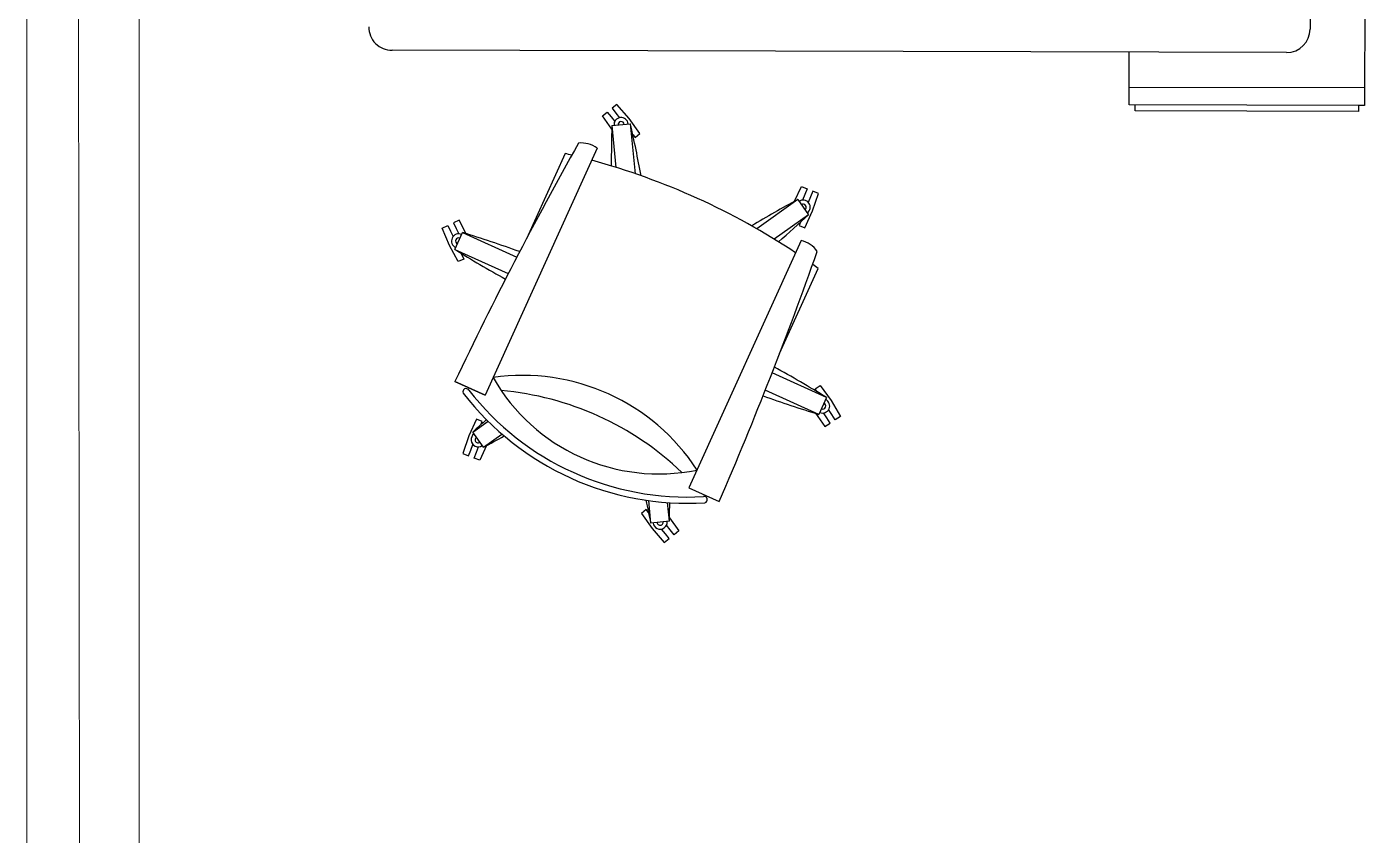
# Paper-space layout 'office1 floor1' of a CAD drawing. Header units: inches. Extents: x 0.3 to 10.8, y 1.4 to 4.2.
# Drawn here: x 0.2796 to 0.7517, y 3.6221 to 3.9075 of the extents above; entities that cross this region are included whole.
import ezdxf

# ---------------------------------------------------------------- set-up
doc = ezdxf.new("R2010")
doc.units = ezdxf.units.IN
doc.header["$MEASUREMENT"] = 0
doc.layers.get('0').update_dxf_attribs({"lineweight": 0})
doc.layers.add('WALL 1 100', color=250, linetype='Continuous', lineweight=9)
doc.layers.add('провода', color=1, linetype='Continuous', lineweight=5)

psp = doc.layouts.new('office1 floor1')

# ---------------------------------------------------------------- linework, layer by layer
at = {"color": 7, "linetype": 'ByBlock', "lineweight": -2}
for p, q in [((0.7325623552688415, 4.024061195449418), (0.7322781922519692, 3.906722177304891)), ((0.7517098581332222, 3.983488220992231), (0.751458536543829, 3.879710365369267)), ((0.723955858074986, 3.898440054582208), (0.4084711769811659, 3.899204072213977)), ((0.6684362520454514, 3.879911422640783), (0.6684814486696345, 3.898574398432917)), ((0.7514736158391866, 3.885937036706641), (0.668451331340809, 3.886138093978174)), ((0.4826126266938899, 3.876062640829435), (0.4843247673559946, 3.87741101136862)), ((0.4843247673559946, 3.87741101136862), (0.4856731378951787, 3.875698870706507)), ((0.487749048680219, 3.88010775244698), (0.4860369080181069, 3.878759381907803)), ((0.4860369080181069, 3.878759381907803), (0.4873852785572836, 3.877047241245692)), ((0.4873852785572836, 3.877047241245692), (0.488686774871565, 3.875394620770437)), ((0.4920496676162433, 3.87517255139325), (0.487749048680219, 3.88010775244698)), ((0.751458536543829, 3.879710365369267), (0.6684362520454514, 3.879911422640783)), ((0.6705067827261264, 3.877830839096541), (0.6705118091579149, 3.879906396208995)), ((0.7493779529995775, 3.877639834688592), (0.6705067827261264, 3.877830839096541)), ((0.7493829794313659, 3.879715391801055), (0.7493779529995775, 3.877639834688592)), ((0.751458536543829, 3.879710365369267), (0.7493829794313659, 3.879715391801055)), ((0.4859344390571312, 3.87138388103305), (0.4826126266938899, 3.876062640829435)), ((0.4856731378951787, 3.875698870706507), (0.4869746342094679, 3.874046250231254)), ((0.4859725586756339, 3.872629573899397), (0.4924793399335726, 3.873267975404346)), ((0.4859725586756339, 3.872629573899397), (0.4874196194359277, 3.857880692888003)), ((0.4958392719153166, 3.869834908474306), (0.4920496676162433, 3.87517255139325)), ((0.4924793399335726, 3.873267975404346), (0.4942071581063388, 3.855657529914682)), ((0.4933348084570151, 3.869492617523385), (0.4941271312531969, 3.868486537935138)), ((0.4941271312531969, 3.868486537935138), (0.4958392719153166, 3.869834908474306)), ((0.4807956663001424, 3.864662551422274), (0.4412345519245351, 3.777436229186562)), ((0.4694549646272159, 3.862750627431221), (0.4558002264671663, 3.832643978273557)), ((0.5504151807989852, 3.845903665768636), (0.5528061994592526, 3.851119819560054)), ((0.5528061994592526, 3.851119819560054), (0.5548299929309529, 3.850311247521408)), ((0.5540214208923133, 3.848287454049709), (0.5532409577350674, 3.846334014940981)), ((0.5548299929309529, 3.850311247521408), (0.5540214208923133, 3.848287454049709)), ((0.5568537864026527, 3.849502675482762), (0.5560452143640137, 3.847478882011062)), ((0.5567538798570651, 3.842502057666658), (0.5588775798743526, 3.848694103444106)), ((0.5588775798743526, 3.848694103444106), (0.5568537864026527, 3.849502675482762)), ((0.5515130422758304, 3.846493499643853), (0.5371258581961802, 3.836191942468282)), ((0.5515130422758304, 3.846493499643853), (0.5553193048259025, 3.841177662530102)), ((0.5560452143640137, 3.847478882011062), (0.5552647512067678, 3.845525442902325)), ((0.4320553255794011, 3.83922345099143), (0.430088106583611, 3.838285592697013)), ((0.4346136310617347, 3.83447949214163), (0.4320553255794011, 3.83922345099143)), ((0.5553193048259025, 3.841177662530102), (0.5432699295727869, 3.832550030645168)), ((0.5524774832543174, 3.838549126116182), (0.5520023541707726, 3.837359914652553)), ((0.5540261476424575, 3.836551342613907), (0.5567538798570651, 3.842502057666658)), ((0.4261536685920388, 3.836409876108178), (0.4281208875878286, 3.837347734402587)), ((0.4286736701366147, 3.830368260025615), (0.4261536685920388, 3.836409876108178)), ((0.4281208875878286, 3.837347734402587), (0.429058745882246, 3.835380515406806)), ((0.429058745882246, 3.835380515406806), (0.4299640008385326, 3.833481684041091)), ((0.430088106583611, 3.838285592697013), (0.4310259648780282, 3.836318373701232)), ((0.4305678126150456, 3.82893788725308), (0.4332683313229051, 3.834892125871788)), ((0.4310259648780282, 3.836318373701232), (0.4319312198343153, 3.8344195423355)), ((0.4332683313229051, 3.834892125871788), (0.4524304757551399, 3.826201219639191)), ((0.5520023541707726, 3.837359914652553), (0.5540261476424575, 3.836551342613907)), ((0.4317808183585574, 3.824606562133454), (0.4286736701366147, 3.830368260025615)), ((0.5527358929715942, 3.832034378382188), (0.5131747785960018, 3.744808056146484)), ((0.4305678126150456, 3.82893788725308), (0.4494248318611381, 3.820385369205127)), ((0.4337480373543398, 3.825544420427871), (0.4317808183585574, 3.824606562133454)), ((0.4327805726740367, 3.827573740750768), (0.4328101790599225, 3.827511639423661)), ((0.4328101790599225, 3.827511639423661), (0.4337480373543398, 3.825544420427871)), ((0.545113805747918, 3.792136197655765), (0.5587685439079603, 3.822242846813431)), ((0.4412345519245351, 3.777436229186562), (0.4305631294136487, 3.782276205878034)), ((0.4305631294136487, 3.782276205878034), (0.4412345519245351, 3.777436229186562)), ((0.5616487798154166, 3.77666573874201), (0.5424866353831893, 3.785356644974607)), ((0.5589482611075797, 3.770711500123293), (0.5400912418614798, 3.779264018171239)), ((0.5576530789281056, 3.779766018555862), (0.5594811304527493, 3.780952507654435)), ((0.5583502777566046, 3.778691828002474), (0.5576530789281056, 3.779766018555862)), ((0.5594811304527493, 3.780952507654435), (0.5633134027541647, 3.775645416013874)), ((0.5616487798154166, 3.77666573874201), (0.5589482611075797, 3.770711500123293)), ((0.563585524420968, 3.770625760932643), (0.5624402819643379, 3.772390262790636)), ((0.5633134027541647, 3.775645416013874), (0.5666000650441781, 3.769984198506566)), ((0.4381904447880047, 3.769052283381189), (0.4354627125734197, 3.763101568328439)), ((0.4368972876045675, 3.764425963464988), (0.4423002164129415, 3.768294585686468)), ((0.4402142382597046, 3.768243711342535), (0.4381904447880047, 3.769052283381189)), ((0.4397391091761449, 3.767054499878914), (0.4402142382597046, 3.768243711342535)), ((0.5577566970786435, 3.771076711004377), (0.5611159104702474, 3.766424731210852)), ((0.5617574728963168, 3.769439271834077), (0.5606122304396867, 3.771203773692069)), ((0.5611159104702474, 3.766424731210852), (0.5629439619948907, 3.767611220309434)), ((0.5629439619948907, 3.767611220309434), (0.5617574728963168, 3.769439271834077)), ((0.5647720135195272, 3.768797709408), (0.563585524420968, 3.770625760932643)), ((0.5666000650441781, 3.769984198506566), (0.5647720135195272, 3.768797709408)), ((0.4354627125734197, 3.763101568328439), (0.4333390125561021, 3.756909522550989)), ((0.4407035501546467, 3.759110126351236), (0.4368972876045675, 3.764425963464988)), ((0.4407035501546467, 3.759110126351236), (0.447194103536599, 3.763757512969434)), ((0.4361713780664639, 3.758124743984037), (0.4369518412237022, 3.760078183092757)), ((0.4381951715381637, 3.757316171945388), (0.4389756346953947, 3.759269611054109)), ((0.4418014116314922, 3.75969996022646), (0.439410392971217, 3.754483806435042)), ((0.4333390125561021, 3.756909522550989), (0.4353628060278096, 3.756100950512343)), ((0.4353628060278096, 3.756100950512343), (0.4361713780664639, 3.758124743984037)), ((0.4373865994995096, 3.755292378473682), (0.4381951715381637, 3.757316171945388)), ((0.439410392971217, 3.754483806435042), (0.4373865994995096, 3.755292378473682)), ((0.5131747785960018, 3.744808056146484), (0.5238462011068806, 3.739968079455014)), ((0.4997372524969201, 3.732335650590735), (0.4989577743153229, 3.740280328013224)), ((0.5062440337548358, 3.732974052095693), (0.5055951730375732, 3.73958743680933)), ((0.498089461177258, 3.737117088059945), (0.4963773205151685, 3.735768717520775)), ((0.4963773205151685, 3.735768717520775), (0.5001669248142343, 3.730431074601839)), ((0.4988817839734174, 3.736111008471759), (0.498089461177258, 3.737117088059945)), ((0.5062440337548358, 3.732974052095693), (0.4997372524969201, 3.732335650590735)), ((0.5001669248142343, 3.730431074601839), (0.5044675437502432, 3.72549587354811)), ((0.504831313873179, 3.728556384749398), (0.5035298175588974, 3.730209005224644)), ((0.5065434545352987, 3.729904755288583), (0.5052419582210095, 3.731557375763828)), ((0.5062821533733011, 3.734219744962084), (0.5096039657365876, 3.729540985165655)), ((0.5078918250744828, 3.728192614626463), (0.5065434545352987, 3.729904755288583)), ((0.5044675437502432, 3.72549587354811), (0.5061796844123705, 3.726844244087293)), ((0.5061796844123705, 3.726844244087293), (0.504831313873179, 3.728556384749398)), ((0.5096039657365876, 3.729540985165655), (0.5078918250744828, 3.728192614626463))]:
    psp.add_line(p, q, dxfattribs=at)
for centre, radius, start, end in [((0.4084912827083191, 3.907506300663806), 0.008302252795088467, 179.8612455601792, 269.8612455601793), ((0.7239759638021391, 3.906742283032045), 0.008302252795088467, 269.8612455601793, 359.8612455601793), ((0.8761105908281864, 3.86006747671785), 0.3903402239296798, 178.1557641076545, 180.2466093069247), ((0.4892259493046031, 3.872948774651883), 0.002504570283485435, 5.603541201688024, 185.6035412016869), ((0.4892259493046031, 3.872948774651883), 0.001089670679355775, 5.603541201688024, 185.6035412016869), ((0.1122223099796795, 3.785119909128599), 0.390340223929724, 10.3038859972784, 13.05131829503855), ((1.70297702045225, 3.176231514467247), 1.409371235017659, 150.6776282287914, 154.531761703612), ((0.4134284427042872, 3.620505139646271), 0.2486399957990337, 76.42086373647317, 76.9776043386724), ((0.4752487253922883, 3.857182191101973), 0.009312590614673983, 53.44181122346577, 96.60796943694581), ((0.4134284427043399, 3.620505139646256), 0.2486399957990328, 56.46330647369221, 74.74377592947755), ((0.7357029630681292, 3.502343004226475), 0.3903402239297207, 118.1557641082122, 120.903196405853), ((0.5534161735508476, 3.843835581086975), 0.002504570283485435, 305.6035412015327, 125.6035412015327), ((0.5534161735508476, 3.843835581086975), 0.001089670679355775, 305.6035412019172, 125.6035412015327), ((0.2888523251597337, 4.12641587729996), 0.390340223929718, 310.9604730963458, 313.0513182953918), ((0.4319180719689829, 3.831915006562446), 0.002504570283485435, 65.60354120150693, 245.6035412015069), ((0.319478281035316, 3.461505844826237), 0.3903402239296921, 69.92859169705079, 73.05131829541186), ((0.4319180719689829, 3.831915006562446), 0.001089670679355775, 65.60354120150693, 245.6035412015069), ((0.5507623948353914, 3.822933298827375), 0.009312590614674912, 34.59911296632612, 77.76527117959472), ((0.636515923975217, 4.160526285488926), 0.3903402239296387, 238.1557641080468, 241.1965502500093), ((-0.7703454675271728, 4.297996038372201), 1.409371235017622, 336.6753206990721, 340.5294541743178), ((0.4134284427045429, 3.620505139646354), 0.2486399957988392, 54.22947806420061, 54.78621866647057), ((0.3557006684551177, 3.445077340506162), 0.3903402239297036, 58.1557641080468, 61.27849070626047), ((0.4545485268416484, 3.711168756329728), 0.07327351698834512, 32.98573172069257, 98.22135068288645), ((0.502487840159452, 3.816867750334704), 0.06718176726072694, 209.594723614976, 281.6123587883616), ((0.4345391362625843, 3.778696393666679), 0.001106799353577461, 28.53065435606758, 206.914462988122), ((0.51264579554456, 3.839264518060975), 0.09992613174033765, 217.6721750201299, 273.5349073824137), ((0.5126457955446353, 3.839264518061502), 0.09774679038213788, 217.8963440975945, 273.3107383057637), ((0.4376509565559174, 3.673912148824961), 0.105605956169648, 46.24242453425454, 84.96465786860321), ((0.6727383113952067, 4.144097781168822), 0.3903402239296841, 250.0105321531149, 253.0513182954118), ((0.5602985204615019, 3.773688619432643), 0.002504570283485435, 245.6035412015069, 65.60354120150693), ((0.5602985204615019, 3.773688619432643), 0.001089670679355775, 245.6035412015069, 65.60354120150693), ((0.7033642672706157, 3.479187748695212), 0.3903402239295897, 132.0881720722413, 133.0513182953919), ((0.4388004188796072, 3.761768044908115), 0.002504570283485435, 125.6035412015327, 305.6035412015327), ((0.2565136293624383, 4.10326062176866), 0.3903402239297176, 298.1557641078205, 299.3716745956204), ((0.4388004188796072, 3.761768044908115), 0.001089670679355775, 125.6035412015327, 305.6035412015327), ((0.879994282450933, 3.820483716866482), 0.3903402239298564, 191.8354078080068, 193.0513182950385), ((0.1161060016022688, 3.745536149277283), 0.3903402239296888, 358.1557641076545, 359.1189103313601), ((0.5185336649410065, 3.740601045028777), 0.001106799353578922, 284.2926194151958, 102.6764280469312), ((0.5029906431258819, 3.732654851343207), 0.002504570283485435, 185.6035412008532, 5.603541201688024), ((0.5029906431258819, 3.732654851343207), 0.001089670679355775, 185.6035412008532, 5.603541201688024)]:
    psp.add_arc(centre, radius, start, end, dxfattribs=at)
at = {"layer": 'WALL 1 100', "color": 0}
for p, q in [((0.2795786636491041, 4.182541226170665), (0.2795786636491041, 1.987228297358581)), ((0.3192529936878856, 4.142866896131894), (0.3192529936878856, 2.026902627397353))]:
    psp.add_line(p, q, dxfattribs=at)
at = {"layer": 'провода', "color": 1}
psp.add_line((0.2988228521642838, 3.058242480549113), (0.29756434876384, 4.163741699993668), dxfattribs=at)

doc.saveas('drawing.dxf')
